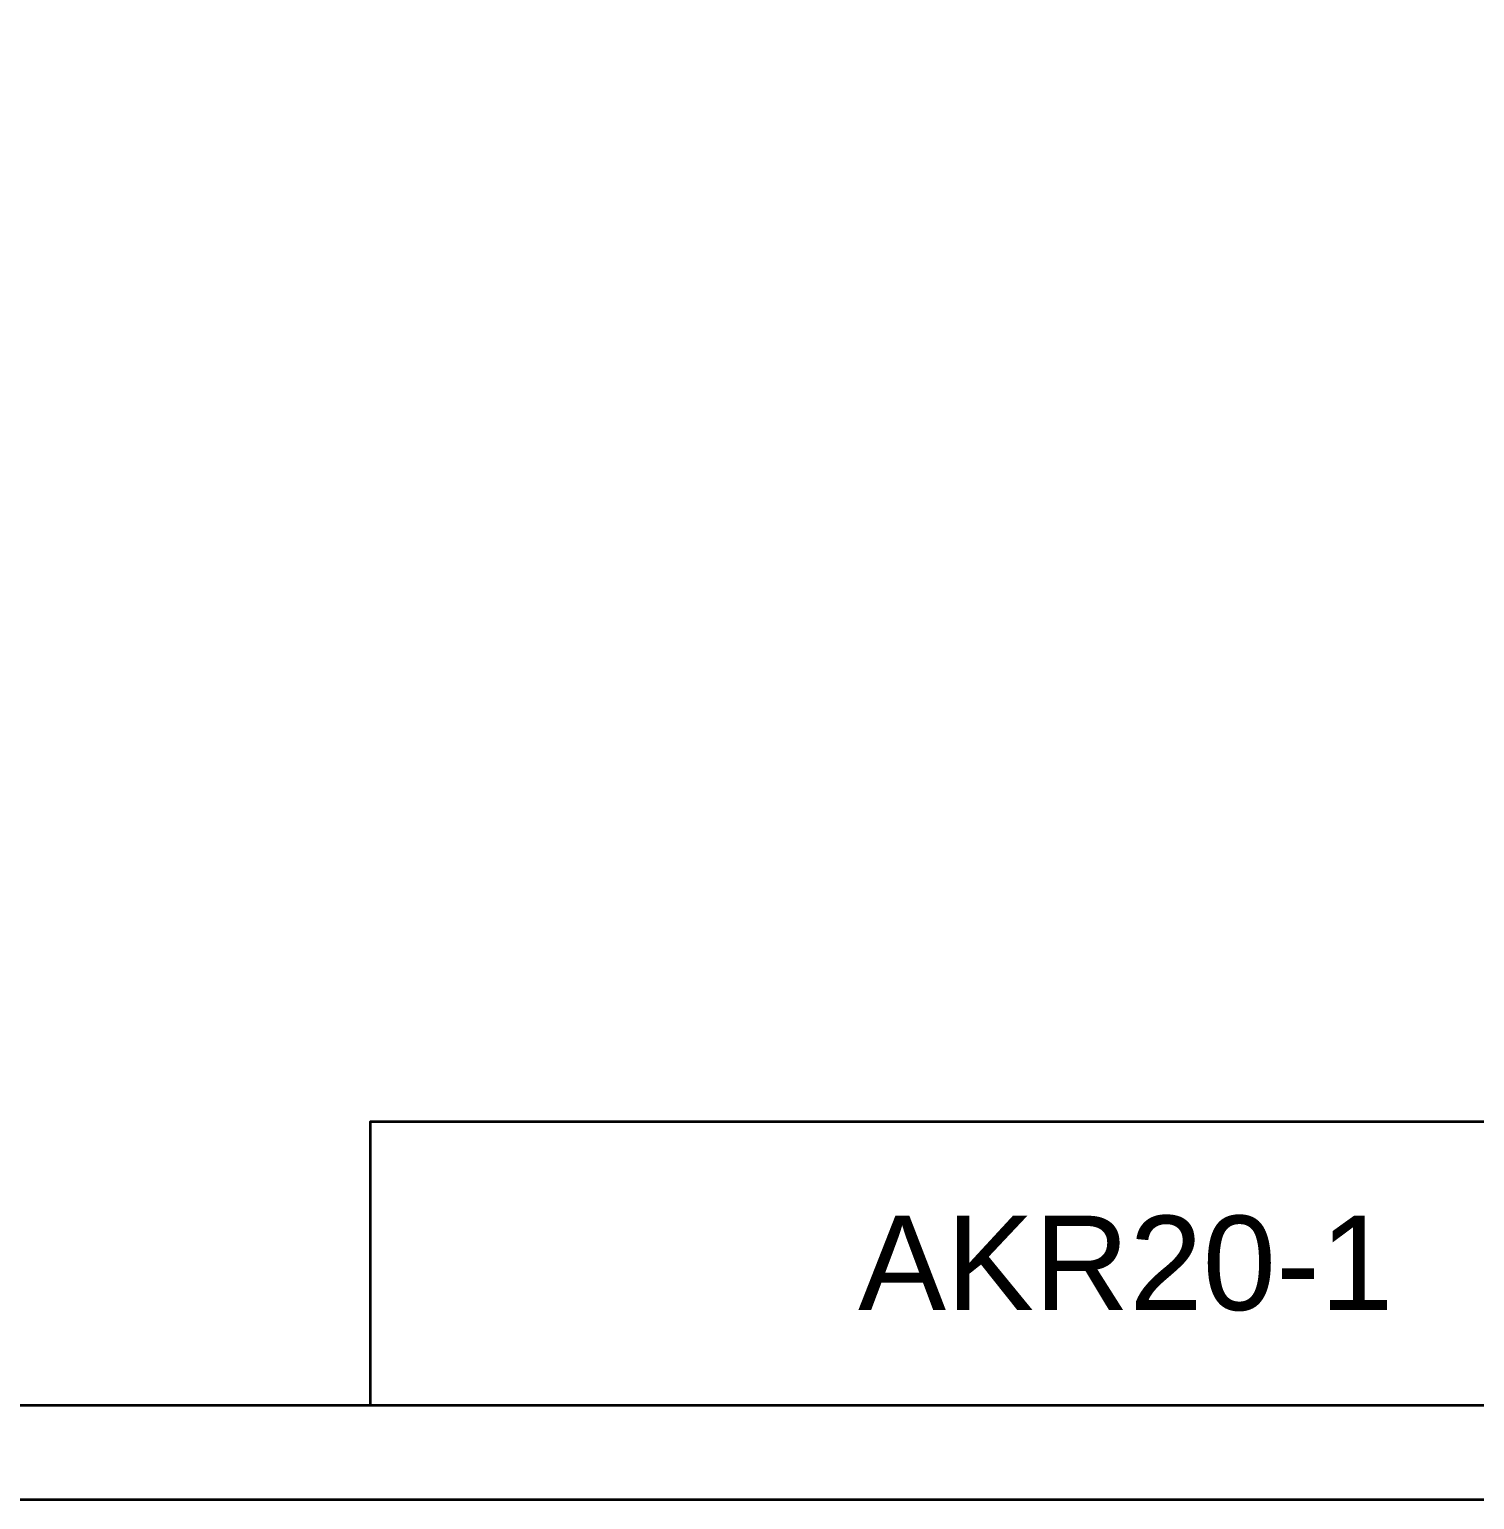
# Model space of a CAD drawing. Header units: millimetres. Extents: x 28767 to 29953, y 4149 to 4989.
# Drawn here: x 29340.4 to 29646.5, y 4149.4 to 4460.9 of the extents above; entities that cross this region are included whole.
import ezdxf

# ---------------------------------------------------------------- set-up
doc = ezdxf.new("R2010")
doc.units = ezdxf.units.MM
doc.layers.get('0').update_dxf_attribs({"lineweight": 35})
doc.styles.get("Standard").update_dxf_attribs({"font": 'ARIAL.TTF', "height": 5})

msp = doc.modelspace()

# ---------------------------------------------------------------- linework, layer by layer
for points in [[(28766.64220885767, 4149.433499152463), (29952.64220885767, 4149.433499152463), (29952.64220885767, 4989.433499152463), (28766.64220885767, 4989.433499152463)], [(28846.64220885767, 4169.433499152463), (29932.64220885767, 4169.433499152463), (29932.64220885767, 4969.433499152463), (28846.64220885767, 4969.433499152463)], [(29412.64220885767, 4169.433499152463), (29932.64220885767, 4169.433499152463), (29932.64220885767, 4229.433499152463), (29412.64220885767, 4229.433499152463)]]:
    msp.add_lwpolyline(points, close=True)

# ---------------------------------------------------------------- texts
at = {"insert": (29572.64220885767, 4199.433499152463), "char_height": 20, "width": 320, "attachment_point": 5}
msp.add_mtext('AKR20-1', dxfattribs=at)

doc.saveas('drawing.dxf')
